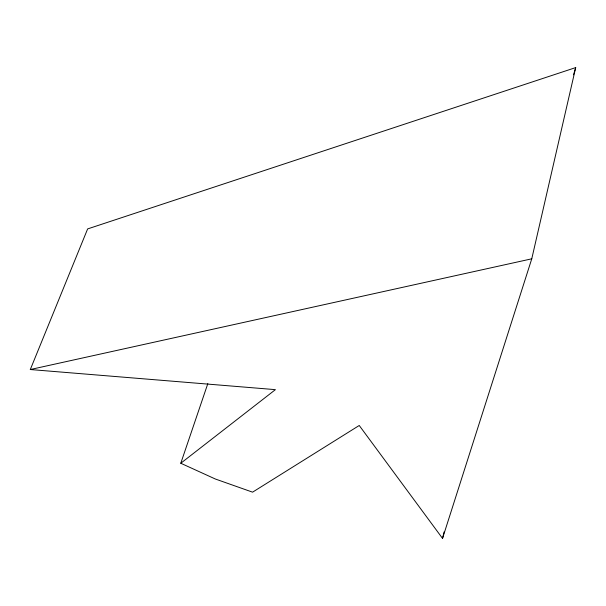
<?xml version="1.0" encoding="UTF-8"?>
<svg xmlns="http://www.w3.org/2000/svg" width="606" height="606" viewBox="0 0 606 606"><rect width="100%" height="100%" fill="white"/><g stroke="black" fill="none" stroke-linecap="round" stroke-linejoin="round"><path stroke-width="0.91" d="M531.765 258.815L575.7 67.592L87.635 228.916L30.3 369.531L275.412 389.643L180.785 463.249L215.289 478.99L252.581 492.163L359.237 425.48L442.531 538.408L531.765 258.815L30.3 369.531M442.531 538.408L444.062 531.97M573.518 74.826L575.7 67.592M180.785 463.249L207.828 383.613"/></g></svg>
